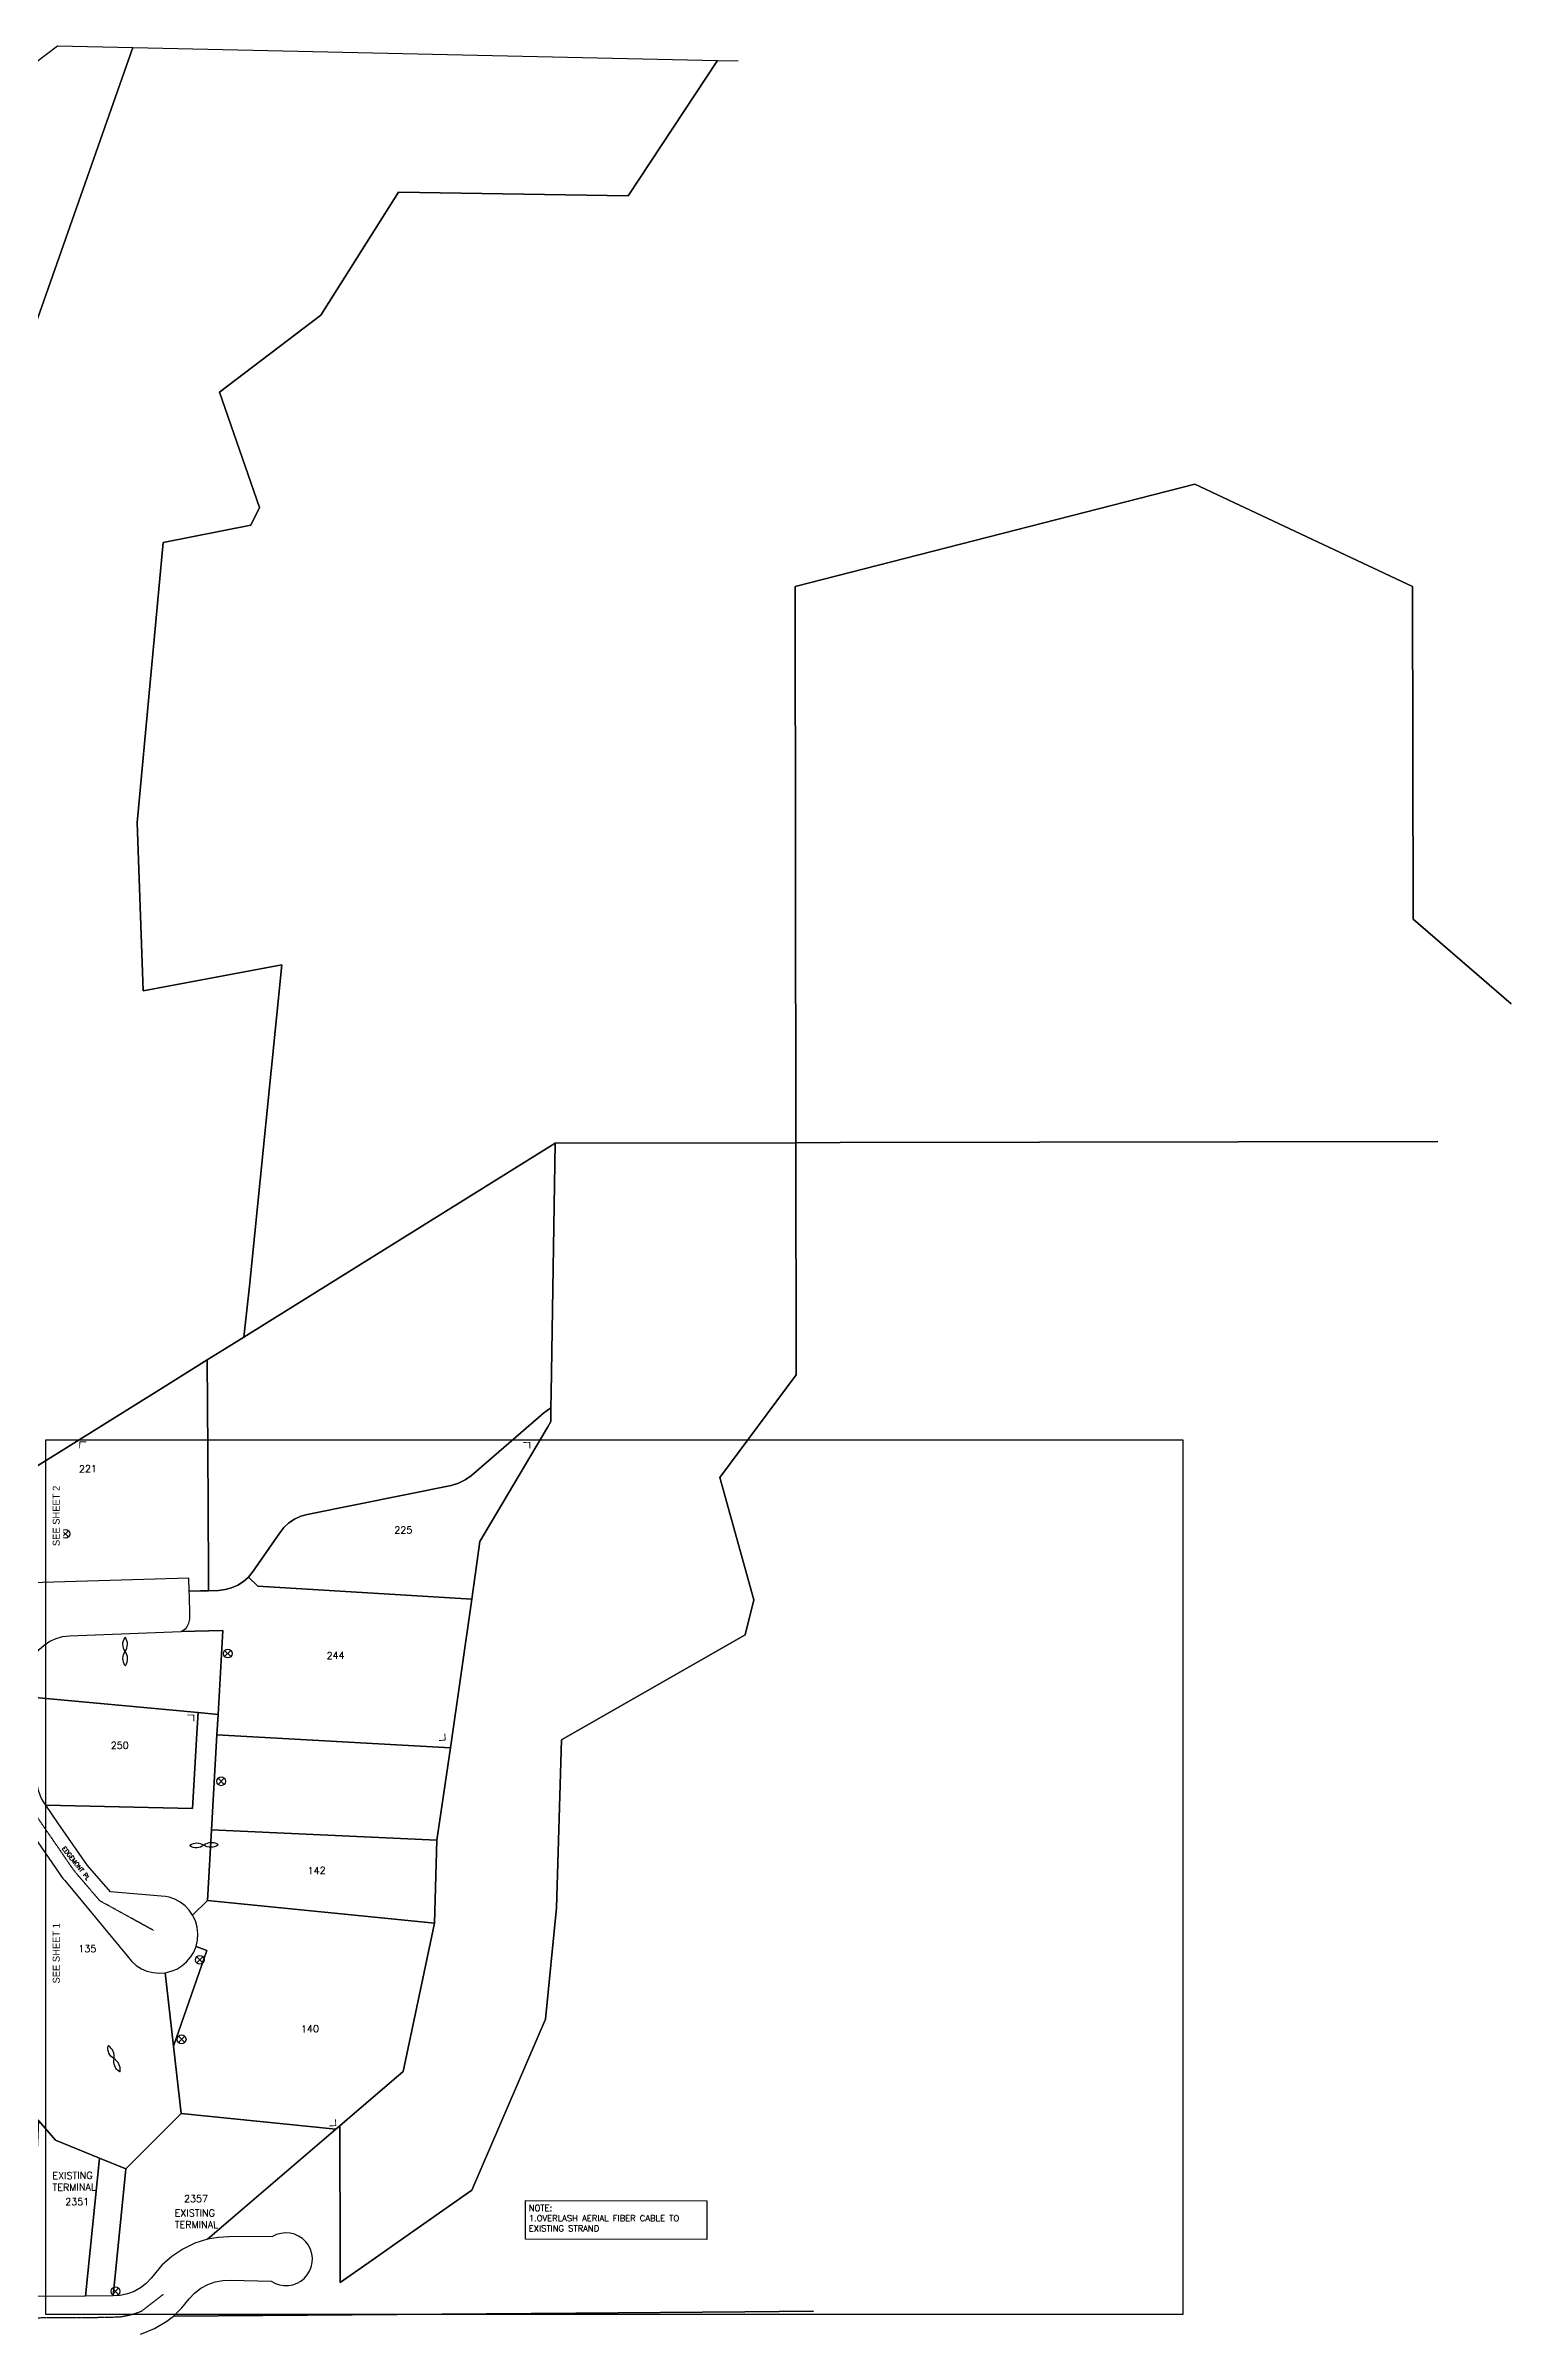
# Model space of a CAD drawing. Header units: millimetres. Extents: x 249 to 4524, y 137 to 4137.
# Drawn here: x 2849 to 4524, y 1289 to 3905 of the extents above; entities that cross this region are included whole.
import ezdxf

# ---------------------------------------------------------------- set-up
doc = ezdxf.new("R2010")
doc.units = ezdxf.units.MM
doc.linetypes.add('CENTER', pattern=[2, 1.25, -0.25, 0.25, -0.25])
doc.linetypes.add('DASHED2', pattern=[9.525, 6.35, -3.175])
for name, color, linetype in [('ADDRESS', 7, 'Continuous'), ('Aerial Notes', 7, 'Continuous'), ('B-CTRLIN', 7, 'CENTER'), ('B-LOTLIN', 2, 'Continuous'), ('COCLIPL', 7, 'Continuous'), ('F-POLE-A-E', 3, 'Continuous'), ('GridSheetNumber', 7, 'Continuous'), ('MISC', 7, 'Continuous'), ('OVERLASH', 7, 'Continuous'), ('STREET NAMES', 7, 'Continuous'), ('TERMINAL MARKUPS', 7, 'Continuous'), ('wiring limits', 7, 'Continuous')]:
    doc.layers.add(name, color=color, linetype=linetype)
doc.layers.get('OVERLASH').off()
doc.styles.add('SIMPLEX', font='SIMPLEX')

# ---------------------------------------------------------------- blocks, each defined once
blk = doc.blocks.new('COCLIPL')
at = {"layer": 'COCLIPL', "color": 1, "lineweight": -3}
blk.add_lwpolyline([(0, 1000), (1300, 1000), (1300, 0), (0, 0)], close=True, dxfattribs=at)
blk = doc.blocks.new('TEL_PW')
for points in [[(-3.5, 3.5), (3.5, -3.5)], [(3.5, 3.5), (-3.5, -3.5)]]:
    blk.add_lwpolyline(points)
blk.add_circle((0, 0), 5)
blk = doc.blocks.new('ELASH')
at = {"layer": 'TERMINAL MARKUPS', "ltscale": 10}
for points in [[(419407.2, 1275733.2, 0.26766), (419406.8, 1275733.7, 0.302172), (419390, 1275733.2, -0.3302), (419373, 1275732.9, -0.222969), (419372.9, 1275733.2)], [(419407.2, 1275733.2, -0.287272), (419406.9, 1275732.7, -0.306431), (419390, 1275733.2, 0.300039), (419373.1, 1275733.4, 0.228289), (419372.9, 1275733.2)]]:
    blk.add_lwpolyline(points, format="xyb", dxfattribs=at)

msp = doc.modelspace()

# ---------------------------------------------------------------- linework, layer by layer
at = {"layer": 'B-CTRLIN', "linetype": 'DASHED2', "ltscale": 0.03}
for points in [[(2972, 1750.3), (2910.8, 1784), (2902.4, 1793.9), (2884.4, 1814.9), (2879.7, 1821), (2873.8, 1829.5), (2856.7, 1854.5), (2850.7, 1863.1), (2835.1, 1885.9)], [(2423.7, 1304.1), (2470.2, 1305), (2512.9, 1305.3), (2562.6, 1305.6), (2602.2, 1305.9), (2641.6, 1306.1), (2691.5, 1306.5), (2780.8, 1307.1), (2870.1, 1307.7), (2879, 1307.7), (2895.7, 1307.8), (2921.3, 1308), (2935, 1308.7), (2947.7, 1311.2), (2958.4, 1315), (2983.4, 1334.3)]]:
    msp.add_lwpolyline(points, dxfattribs=at)
at = {"layer": 'B-LOTLIN', "color": 5}
for points in [[(2643.3, 3739), (2862.5, 3904.8), (2948.5, 3902.8)], [(2839.4, 3592.7), (2948.5, 3902.8), (3616.9, 3888)], [(2948.5, 3902.8), (2839.4, 3592.7)], [(3616.9, 3888), (3514.8, 3733.2), (3252.1, 3737.4), (3163.3, 3596.8), (3047.7, 3508.9), (3093.3, 3376.8), (3083.3, 3356.8), (2983.3, 3336.8), (2953.3, 3016.8), (2960.4, 2824.3), (3033.6, 2838), (3118.8, 2853.9), (3081.7, 2486.8), (3075.4, 2428.4), (3053.5, 2414.8), (3033.5, 2402.4), (2981.4, 2369.9), (2738.9, 2218.7)], [(4524.2, 2809.6), (4412.3, 2906.2), (4411.3, 3286.5), (4162.6, 3403.4), (3705.6, 3286.5), (3706.4, 2650.7), (3431.3, 2650.2), (3075.4, 2428.4), (3081.7, 2486.8), (3118.8, 2853.9), (3033.6, 2838), (2960.4, 2824.3), (2953.3, 3016.8), (2983.3, 3336.8), (3083.3, 3356.8), (3093.3, 3376.8), (3047.7, 3508.9), (3163.3, 3596.8), (3252.1, 3737.4), (3514.8, 3733.2), (3616.9, 3888), (3640.5, 3887.5)], [(4440.2, 2652.1), (3757.3, 2650.8), (3706.4, 2650.7), (3705.6, 3286.5), (4162.6, 3403.4), (4411.3, 3286.5), (4412.3, 2906.2), (4524.2, 2809.6)], [(3726.7, 1314.8), (3648, 1314.2), (3455.1, 1312.8), (2994.9, 1309.4), (3004.5, 1318.8), (3012.9, 1329.1), (3019.1, 1335.7), (3026.2, 1341.2), (3034.1, 1345.6), (3042.6, 1348.6), (3051.5, 1350.1), (3060.6, 1350.3), (3106.6, 1349.2), (3111.5, 1346.7), (3116.3, 1345), (3121.3, 1344.2), (3126.4, 1344.2), (3131.4, 1345.1), (3136.2, 1346.8), (3140.7, 1349.4), (3144.6, 1352.6), (3147.9, 1356.4), (3150.6, 1360.7), (3152.5, 1365.4), (3153.6, 1370.4), (3153.8, 1375.5), (3153.2, 1380.6), (3151.6, 1385.6), (3149.3, 1390.3), (3146.2, 1394.4), (3142.4, 1398), (3138, 1400.8), (3133.2, 1402.9), (3128.2, 1404.1), (3123, 1404.5), (3117.8, 1403.9), (3112.8, 1402.5), (3108.1, 1400.2), (3058.3, 1400.1), (3045.9, 1399.3), (3033.7, 1397.2), (3180.6, 1522.9), (3185.3, 1527), (3185.4, 1375.7), (3185.4, 1347.6), (3226, 1376), (3251.8, 1394.2), (3336, 1453.3), (3420.4, 1648.7), (3432.9, 1776), (3438.4, 1968), (3648.4, 2088), (3658.4, 2128), (3619.4, 2267.9), (3706.7, 2385.4), (3706.4, 2650.7), (3757.3, 2650.8), (4440.2, 2652.1)], [(3426.9, 2364.5), (3426.3, 2347.8), (3417.9, 2341.7), (3335.6, 2270.4), (3328.6, 2265.2), (3320.8, 2261.4), (3312.5, 2259), (3147.9, 2225.8), (3140.5, 2223.7), (3133.4, 2220.5), (3127, 2216.2), (3121.3, 2211), (3116.4, 2204.9), (3086.2, 2160.8), (3080.6, 2154.1), (3074.9, 2149), (3068.4, 2144.9), (3061.4, 2141.8), (3053.9, 2139.8), (3046.3, 2138.9), (3035.1, 2138.6), (3035.2, 2143.1), (3035.2, 2153.6), (3034.6, 2235.4), (3034.1, 2299.4), (3033.5, 2402.4), (3053.5, 2414.8), (3075.4, 2428.4), (3431.3, 2650.2), (3426.9, 2364.5)], [(3706.7, 2385.4), (3619.4, 2267.9), (3658.4, 2128), (3648.4, 2088), (3438.4, 1968), (3432.9, 1776), (3420.4, 1648.7), (3336, 1453.3), (3251.8, 1394.2), (3226, 1376), (3185.4, 1347.6), (3185.4, 1375.7), (3185.3, 1527), (3191.2, 1532.2), (3257.4, 1588.9), (3281.5, 1702.4), (3293.4, 1758.5), (3296.2, 1853.4), (3311.5, 1959), (3336.1, 2129.1), (3345.3, 2194.7), (3422.8, 2326.1), (3426.3, 2332.2), (3426.3, 2347.8), (3426.9, 2364.5), (3431.3, 2650.2), (3706.4, 2650.7), (3706.7, 2385.4)], [(3034.1, 2299.4), (3034.6, 2235.4), (3035.2, 2153.6), (3035.2, 2143.1), (3035.1, 2138.6), (3026, 2138.3), (3013.1, 2138), (3012.7, 2153), (2780.3, 2146.2), (2770.9, 2145.8), (2761.7, 2144.3), (2738.9, 2218.7), (2981.4, 2369.9), (3033.5, 2402.4), (3034.1, 2299.4)], [(3426.3, 2332.2), (3422.8, 2326.1), (3345.3, 2194.7), (3336.1, 2129.1), (3091.5, 2143.7), (3080.6, 2154.1), (3086.2, 2160.8), (3116.4, 2204.9), (3121.3, 2211), (3127, 2216.2), (3133.4, 2220.5), (3140.5, 2223.7), (3147.9, 2225.8), (3312.5, 2259), (3320.8, 2261.4), (3328.6, 2265.2), (3335.6, 2270.4), (3417.9, 2341.7), (3426.3, 2347.8), (3426.3, 2332.2)], [(3091.5, 2143.7), (3336.1, 2129.1), (3311.5, 1959), (3044.6, 1974), (3046.2, 1997.1), (3051.5, 2093.1), (3003.8, 2091.8), (3006.7, 2093.7), (3009.3, 2095.8), (3011.2, 2098.3), (3012.7, 2101.4), (3013.6, 2106.2), (3013.5, 2109.9), (3013.5, 2112.2), (3013.2, 2131.9), (3013.1, 2138), (3026, 2138.3), (3035.1, 2138.6), (3046.3, 2138.9), (3053.9, 2139.8), (3061.4, 2141.8), (3068.4, 2144.9), (3074.9, 2149), (3080.6, 2154.1), (3091.5, 2143.7)], [(3046.2, 1997.1), (3023.2, 1999.2), (2824.7, 2017.7), (2828.2, 2043.5), (2829.8, 2051.1), (2832.6, 2058.4), (2836.5, 2065.2), (2841.3, 2071.3), (2847.1, 2076.5), (2853.6, 2080.8), (2860.7, 2084), (2868.2, 2086.1), (2876, 2087), (3003.8, 2091.8), (3051.5, 2093.1), (3046.2, 1997.1)], [(3023.2, 1999.2), (3021.7, 1975.3), (3016.8, 1889.6), (2848.9, 1893.5), (2846.1, 1897.8), (2844.1, 1901.2), (2842.4, 1904.7), (2840.3, 1911.5), (2839, 1918.5), (2829.1, 1970.8), (2826.1, 1986.3), (2823.8, 1997), (2823.3, 2001), (2823.4, 2006.6), (2824.7, 2017.7), (3023.2, 1999.2)], [(3046.2, 1997.1), (3044.6, 1974), (3038.5, 1865.3), (3034, 1784.3), (3016.9, 1767.7), (3013, 1773.4), (3008.2, 1778.4), (3002.8, 1782.5), (2996.7, 1785.8), (2989.9, 1788.4), (2986, 1789), (2981, 1789.5), (2923, 1794.5), (2896.6, 1824.3), (2862.8, 1873.3), (2848.9, 1893.5), (3016.8, 1889.6), (3021.7, 1975.3), (3023.2, 1999.2), (3046.2, 1997.1)], [(3311.5, 1959), (3296.2, 1853.4), (3038.5, 1865.3), (3044.6, 1974), (3311.5, 1959)], [(3296.2, 1853.4), (3293.4, 1758.5), (3034, 1784.3), (3038.5, 1865.3), (3296.2, 1853.4)], [(2868.6, 1809.4), (2870.6, 1807.4), (2942, 1721.3), (2947.1, 1714.9), (2952.4, 1710.2), (2958.3, 1706.5), (2964.7, 1703.7), (2971.6, 1702), (2978.5, 1701.4), (2985.5, 1701.9), (2994.9, 1617.9), (3003.7, 1540.8), (2940.5, 1477.6), (2910.5, 1489.9), (2860.1, 1510.6), (2841.2, 1532.6), (2798.3, 1582.3), (2790.8, 1588.3), (2780.9, 1596.1), (2747, 1622.9), (2711.7, 1693.9), (2680.8, 1792.8), (2835.7, 1857.1), (2868.6, 1809.4)], [(3293.4, 1758.5), (3281.5, 1702.4), (3257.4, 1588.9), (3191.2, 1532.2), (3185.3, 1527), (3180.6, 1522.9), (3150.6, 1525.9), (3003.7, 1540.8), (2994.9, 1617.9), (3033.3, 1727.2), (3020.8, 1731.9), (3022.5, 1739.1), (3022.9, 1746.5), (3022.1, 1753.9), (3020.1, 1761), (3016.9, 1767.7), (3034, 1784.3), (3293.4, 1758.5)], [(3033.3, 1727.2), (2994.9, 1617.9), (2985.5, 1701.9), (2992.3, 1703.5), (2998.7, 1706.1), (3004.7, 1709.7), (3010, 1714.2), (3014.5, 1719.5), (3018.1, 1725.4), (3020.8, 1731.9), (3033.3, 1727.2)], [(2860.1, 1510.6), (2910.5, 1489.9), (2894.5, 1332.2), (2832, 1331.8), (2841.2, 1532.6), (2860.1, 1510.6)], [(3150.6, 1525.9), (3180.6, 1522.9), (3033.7, 1397.2), (3019.3, 1392.6), (3005.6, 1386), (2993.1, 1377.6), (2981.8, 1367.4), (2971.4, 1355), (2969.3, 1352.6), (2963.6, 1346.7), (2957.1, 1341.6), (2950, 1337.6), (2942.3, 1334.7), (2934.2, 1332.9), (2926, 1332.4), (2940.5, 1477.6), (3003.7, 1540.8), (3150.6, 1525.9)], [(2940.5, 1477.6), (2926, 1332.4), (2894.5, 1332.2), (2910.5, 1489.9), (2940.5, 1477.6)], [(2957.2, 1288.6), (2958.4, 1288.9), (2973.4, 1295), (2987.2, 1303.4), (2994.9, 1309.4), (3455.1, 1312.8), (3648, 1314.2), (3726.7, 1314.8)]]:
    msp.add_lwpolyline(points, dxfattribs=at)
at = {"layer": 'wiring limits', "const_width": 1}
for points in [[(2895.2, 2308.7), (2887.9, 2308.8), (2887.7, 2301.5)], [(3402.5, 2300.9), (3402.3, 2308.2), (3395, 2308.1)], [(3018.2, 1989.1), (3018.3, 1996.4), (3011, 1996.5)], [(3298.5, 1967.2), (3305.7, 1967.9), (3305.1, 1975.2)], [(3173.3, 1526.7), (3180.5, 1527.1), (3180.2, 1534.4)]]:
    msp.add_lwpolyline(points, dxfattribs=at)
at = {"layer": 'wiring limits'}
msp.add_lwpolyline([(3397.5, 1441.3), (3604.8, 1441.1), (3604.8, 1396.9), (3397.5, 1397.1)], close=True, dxfattribs=at)

# ---------------------------------------------------------------- block references
at = {"layer": 'COCLIPL'}
msp.add_blockref('COCLIPL', (2849, 1311.1), dxfattribs=at)
at = {"layer": 'F-POLE-A-E'}
for p, rotation in [((2871.4, 2203.6), 179.9844169168415), ((3057, 2066.7), 0.03046572706619453), ((3049.5, 1920.7), 0.01531769457572513), ((3025, 1716.7), 0.07549099992212685), ((3004.3, 1625.7), 0.04546089996973318), ((2928.7, 1337.6), 89.99996851868129)]:
    msp.add_blockref('TEL_PW', p, dxfattribs=dict(at, rotation=rotation))
at = {"layer": 'OVERLASH'}
for p, xscale, yscale, zscale, rotation in [((-1202030.5, 395884.4), 0.9439954300479211, 0.9439954300479211, 0.9439954300479211, 270.0992630378319), ((-349712.8, -1215779.9), 0.9439954300479205, 0.9439954300479205, 0.9439954300479205, 2.041861437118099), ((-1258338.9, -125881), 0.9439954300479204, 0.9439954300479204, 0.9439954300479204, 293.9696488104531)]:
    msp.add_blockref('ELASH', p, dxfattribs=dict(at, xscale=xscale, yscale=yscale, zscale=zscale, rotation=rotation))

# ---------------------------------------------------------------- texts
at = {"layer": 'ADDRESS', "color": 5, "char_height": 8, "attachment_point": 1, "style": 'SIMPLEX'}
for s, insert, rotation in [('221  ', (2886.9, 2281.9), 0.1034), ('225  ', (3247.5, 2212), 0.1041), ('244  ', (3170, 2068.5), 0.1039), ('250  ', (2923.3, 1965.7), 0.1034), ('142', (3148.4, 1822.7), 0.1039), ('135  ', (2886.2, 1733.4), 0.1033), ('140  ', (3140.7, 1641.7), 0.1039)]:
    msp.add_mtext(s, dxfattribs=dict(at, insert=insert, rotation=rotation))
at = {"layer": 'Aerial Notes', "insert": (3401.2, 1436.4), "char_height": 7, "width": 298.761, "attachment_point": 1}
msp.add_mtext('\\pxt3;{\\Fsimplex8;NOTE:\\P\\pxt3;1.OVERLASH AERIAL FIBER CABLE TO\\P\\pxt3;EXISTING STRAND\\P\\pxt3;}', dxfattribs=at)
at = {"layer": 'MISC', "color": 2, "char_height": 8, "width": 32.074, "attachment_point": 1, "rotation": 0.1027, "style": 'SIMPLEX'}
for insert in [(2856.6, 1474), (2996.4, 1431)]:
    msp.add_mtext('EXISTING TERMINAL  ', dxfattribs=dict(at, insert=insert))
at = {"layer": 'MISC', "color": 2, "char_height": 8, "attachment_point": 1, "rotation": 0.1027, "style": 'SIMPLEX'}
for s, insert in [('2351  ', (2871.2, 1444.2)), ('2357  ', (3007.1, 1447.7))]:
    msp.add_mtext(s, dxfattribs=dict(at, insert=insert))
at = {"layer": 'STREET NAMES', "color": 7, "insert": (2869, 1849.5), "char_height": 5, "attachment_point": 1, "rotation": 308.3081, "style": 'SIMPLEX'}
msp.add_mtext(' EDGEMONT PL   ', dxfattribs=at)

# ---------------------------------------------------------------- next in the draw order: texts
at = {"layer": 'GridSheetNumber', "char_height": 8, "attachment_point": 5, "rotation": 90.0362, "bg_fill": 2}
for s, insert in [('SEE SHEET 2', (2861, 2224.1)), ('SEE SHEET 1', (2861, 1724.1))]:
    msp.add_mtext(s, dxfattribs=dict(at, insert=insert))

doc.saveas('drawing.dxf')
